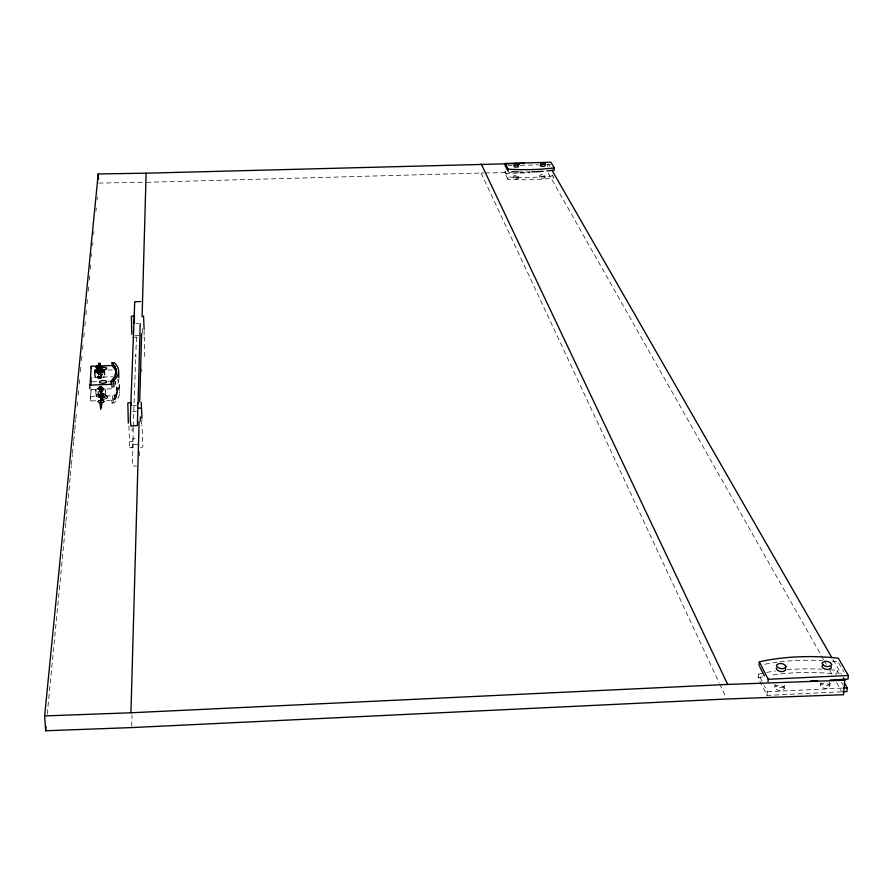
<?xml version="1.0" encoding="UTF-8"?>
<svg xmlns="http://www.w3.org/2000/svg" width="893" height="893" viewBox="0 0 893 893"><rect width="100%" height="100%" fill="white"/><g stroke="black" fill="none" stroke-linecap="round" stroke-linejoin="round"><path stroke-width="0.67" stroke-dasharray="4.46 3.35" d="M100.496 399.863L100.574 398.412C99.335 390.163 100.909 379.704 101.143 395.688L100.608 395.711A3.706 1.406 -3 0 0 100.663 397.084L101.969 397.519A3.483 1.317 -3.1 0 0 105.519 397.352L106.814 396.782A3.706 1.406 -3.1 0 0 106.792 395.409L105.486 394.963A3.483 1.317 -3.1 0 0 101.936 395.253M100.529 406.315L100.34 408.961L101.076 404.529L100.496 404.551L100.641 407.175M100.887 393.177C101.746 392.73 100.038 392.228 100.92 393.623M100.228 403.123C99.849 408.213 104.314 400.22 100.116 401.56L100.195 402.564M101.835 403.067L101.88 404.797L100.239 404.853L100.116 401.571M100.942 390.933L101.322 396.425C98.933 396.514 100.596 399.595 102.282 399.26L106.434 398.579L107.205 397.128M100.351 407.186L100.82 406.315L100.942 409.094L100.295 407.8L101.088 407.108L100.518 407.375M100.708 408.045L100.652 409.094M100.931 392.418L100.909 391.67L101.222 392.418M103.041 389.024L102.974 387.863L102.382 387.964A1.875 0.703 -3 0 1 99.547 388.678A1.875 0.703 -3 0 1 99.636 387.45A1.875 0.703 -3 0 1 102.405 387.964L102.438 389.125A1.875 0.703 -3.1 0 0 99.692 388.622A1.875 0.703 -3.1 0 0 99.625 389.85A1.875 0.703 -3.1 0 0 102.472 389.125L102.416 388.667A2.512 0.938 -3 0 1 98.487 388.678A2.512 0.938 -3 0 1 99.659 387.194L99.67 386.156M98.743 388.835L98.665 388.098M97.516 377.248L97.504 377.46M507.916 179.247L505.025 173.499L505.081 171.222L507.972 176.959L507.916 179.247A74.186 20.941 1 0 0 553.928 177.964L550.646 172.226M100.396 406.817C101.255 401.024 101.188 411.617 100.295 407.8M513.308 177.986C512.415 171.958 523.51 177.852 516.388 178.991C510.037 179.091 516.589 175.419 518.599 178.287M100.641 406.304L100.474 408.871M141.931 419.777L141.529 424.264M144.175 330.6L144.063 335.165L140.011 335.578M131.718 726.188L132.019 715.036M140.034 420.793L140.179 415.212M142.422 332.933L142.534 328.747M139.52 455.999L139.699 449.101M140.447 421.496L140.625 414.586M141.775 371.801L141.842 369.043M539.595 177.249C538.702 171.244 549.798 177.093 542.721 178.243C536.358 178.354 542.821 174.682 544.897 177.551M98.096 388.5L98.13 389.337M102.941 388.555L102.382 388.064M547.71 166.835L547.789 164.256M98.04 376.254L98.107 377.415L98.04 376.221A1.886 0.692 -3 0 0 99.402 376.846A1.886 0.692 -3 0 0 101.545 376.422A1.886 0.703 -3 0 1 99.357 376.857A1.886 0.703 -3 0 1 98.051 376.143M98.13 388.243L98.732 389.292L98.743 388.221M103.186 396.023L101.992 396.034L103.22 395.945L102.974 391.257L102.182 391.101L101.992 401.203L100.396 401.258L100.183 396.414M133.269 427.803L132.454 465.923L136.495 466.068M133.314 426.419L135.792 354.421L135.926 357.434L133.169 357.033M128.927 426.039L129.786 447.784L132.834 447.672L132.89 438.887L136.819 438.441M132.064 431.23L132.175 427.859M102.137 400.097L102.103 398.144L100.496 398.189L100.396 401.258M104.939 397.742L104.581 396.313M100.942 409.094L101.076 406.282M100.139 407.654L100.105 400.812L100.139 407.654L101.757 407.599L101.869 402.977C95.674 404.094 97.906 399.26 101.981 399.863L102.103 398.122M101.032 393.735L100.753 393.869A1.842 1.563 -50.1 0 0 100.34 394.059L100.608 395.711L101.936 395.13M101.579 388.276C102.751 386.412 98.788 386.569 99.715 388.343A2.512 0.938 -3.1 0 0 98.554 389.839A2.512 0.938 -3.1 0 0 102.539 389.694A2.512 0.938 -3.1 0 0 101.579 388.288L101.534 386.089M100.496 404.551L101.065 405.589L101.076 404.529M101.076 394.583L101.143 395.688M101.289 393.59L100.742 393.724M101.322 396.425L101.3 395.275M100.63 408.949L100.753 405.098M101.992 401.169L101.478 393.925L102.271 394.795L100.82 395.32L100.742 396.447L104.291 395.487L106.981 396.302L107.216 397.307M101.757 407.599L101.702 400.756L100.094 400.79M100.005 387.573L100.708 388.455L101.132 387.328L101.523 394.338A2.59 0.982 -3.1 0 1 103.008 395.744A2.59 0.982 -3.1 0 1 98.732 395.9C100.876 398.211 97.125 388.589 99.212 391.357M100.987 374.089L101.032 376.333L99.156 376.399M100.675 394.684L101.244 394.795M841.385 691.818L767.009 695.379L758.157 677.754L758.425 674.148L763.738 684.697M99.927 377.471C100.786 377.94 99.77 376.679 100.541 375.015M100.63 406.025L100.306 408.492L100.496 406.181M767.009 695.379L767.288 691.74L764.33 685.869M784.489 685.467L784.143 689.016C781.241 692.421 772.691 689.909 775.035 684.54C776.274 687.878 782.056 688.76 784.367 686.114L783.797 684.127M111.882 400.198L112.027 403.1C117.53 398.791 117.943 391.726 116.224 385.586C118.691 390.777 115.811 396.637 111.882 400.198L90.506 400.968L90.829 389.739M91.51 381.568L91.845 377.482L90.506 400.968M829.251 681.962L829.999 683.301L829.653 686.84C827.152 689.954 819.015 688.157 820.444 683.346M830.267 669.761A143.393 72.556 7.7 0 1 837.221 670.42L836.908 674.036A143.282 72.713 7.7 0 0 770.212 675.376M47.251 714.132L65.792 522.785M65.926 521.4L70.223 477.029M70.357 475.634L71.295 465.934M71.429 464.55L72.366 454.838M72.5 453.454L73.572 442.359M73.706 440.975L74.655 431.263M74.789 429.879L75.726 420.179M75.86 418.784L76.53 411.852M77.066 406.304L77.602 400.767M78.138 395.219L78.684 389.672M79.22 384.124L79.756 378.576M80.426 371.644L80.962 366.097M81.497 360.549L82.033 355.001M82.569 349.464L83.116 343.917M83.786 336.985L84.188 332.821M84.857 325.889L85.259 321.726M85.929 314.794L86.331 310.63M87.001 303.698L87.414 299.546M88.217 291.218L88.619 287.066M89.289 280.134L89.691 275.97M90.36 269.039L90.762 264.875M91.577 256.559L91.845 253.779M92.649 245.463L92.917 242.695M93.72 234.368L93.988 231.6M96.009 210.804L96.277 208.024M97.08 199.708L97.348 196.94M103.421 400.644L104.213 401.716L101.847 402.799L104.593 401.493L101.981 399.964M104.872 396.503L104.269 397.43L102.483 397.106L102.539 398.378L102.483 397.106M98.308 373.854C100.686 380.954 95.194 375.696 98.13 377.226M101.478 393.925L101.512 394.036A1.842 1.574 -49.7 0 0 101.088 394.103L100.876 394.896M98.141 388.667L98.721 388.924M102.416 388.756L102.985 388.756L102.405 388.567A2.512 0.938 -3 0 0 101.523 387.127M829.999 683.301L829.898 683.949C827.644 686.561 822.743 685.578 820.734 683.056M820.276 685.266L820.388 684.618C822.699 681.951 828.414 682.933 829.753 686.192M100.384 388.131C101.746 389.527 98.554 398.133 100.518 393.925A2.913 1.105 -3.1 0 1 101.534 393.846A3.025 1.139 -3.1 0 1 103.365 395.543A3.025 1.139 -3.1 0 1 98.33 395.733A3.025 1.139 -3.1 0 1 100.418 393.891M102.528 398.077C102.472 396.146 102.025 398.122 104.235 397.296C105.541 399.249 104.28 395.097 104.637 397.541M774.811 687.431L774.945 686.784C777.267 684.15 783.016 685.031 784.266 688.369M102.974 391.301L101.769 391.413M98.252 396.124L98.007 391.514M101.612 377.505L100.764 372.604M100.853 395.476L100.663 387.696M100.474 388.243L100.742 396.447M104.157 401.783L103.298 402.363C105.932 399.316 102.349 403.424 103.32 402.341M100.083 376.656L99.815 377.426M99.603 394.862L100.451 394.282A2.59 0.982 -3.1 0 0 98.732 395.9L99.48 396.079M101.847 402.799L101.009 402.788L102.907 402.531C97.672 403.368 95.462 401.303 102.07 400.187M98.107 401.314L97.996 401.995M98.029 401.426L99.558 400.622M544.942 175.72L542.073 176.412L539.651 175.43M518.643 176.457L515.741 177.149L513.352 176.167M136.618 337.342L135.959 349.33L138.962 348.951M144.733 356.642L144.465 337.197L141.429 337.029M112.027 403.1L112.864 403.067A1.976 0.759 -3 0 0 114.739 402.497L115.8 401.404A68.582 25.808 -3.6 0 0 116.682 385.329L115.699 384.269L115.554 381.423M90.26 396.537L112.496 395.744A1.976 0.748 -3 0 0 114.371 395.175L115.443 394.092A68.672 25.64 -3.6 0 0 117.441 379.614M102.617 402.643L103.298 402.363M97.527 377.214L98.498 377.371M101.847 402.743L102.65 402.553M767.288 691.74L841.708 688.179M132.856 405.668L136.517 405.534M100.329 408.871L100.909 408.849M132.655 411.439L136.328 411.305M129.987 441.667L133.012 441.555M137.857 444.334L132.979 444.513L132.834 447.672M129.764 447.627L132.811 447.516M140.547 447.382L142.869 447.002L141.976 425.258M108.153 370.048L112.317 369.903M94.625 377.382L101.568 377.136M102.952 377.092L112.663 376.757M92.079 381.836L98.621 381.601M107.774 381.278L111.703 381.144M99.692 386.624L101.556 386.557M91.276 389.504L112.15 388.768A1.987 0.748 -2.9 0 0 113.59 388.477M100.73 394.751L100.529 390.71L101.11 390.688L101.311 394.661M101.322 393.701L100.619 393.266M101.78 397.206L100.172 397.262L100.373 394.539L102.248 394.673M100.541 398.948L102.137 398.892M100.094 402.084L101.813 402.509M100.619 402.843L101.009 402.821M99.916 403.29L101.523 403.234M100.273 404.362L101.891 404.406M136.049 323.712L138.817 323.623M134.955 335.746L138.739 335.612M132.644 337.32L138.917 337.108M146.519 182.317L483.861 172.963M505.025 173.499L529.917 172.796M507.961 165.685L512.113 165.573M520.418 165.35L538.423 164.848M546.728 164.613L550.881 164.502M485.245 172.941L511.555 172.528M519.871 172.405L529.56 172.249M98.688 183.065L143.784 182.362M101.199 400.399L103.834 400.823M99.849 402.799L99.436 402.754M115.007 383.934L115.018 381.557M101.4 395.286L101.11 387.595M100.529 390.71L100.876 394.739M838.65 662.93L844.008 672.195M548.514 164.178L549.909 166.6M832.99 659.67L841.306 674.17M837.221 670.431L839.219 673.925M841.563 682.207L842.903 684.54M548.246 173.186L820.823 654.692M821.504 655.909L823.569 659.547M824.25 660.753L826.315 664.392M829.742 670.464L831.807 674.092M836.607 682.587L841.418 691.082M481.093 173.008L719.066 682.609M719.658 683.871L726.132 697.746M100.507 398.2L100.384 400.332M101.713 400.756L101.824 402.107M103.8 389.08A3.215 1.206 -3.1 0 1 98.911 390.308A3.215 1.206 -3.1 0 1 99.056 388.198A3.215 1.206 -3.1 0 1 103.8 389.08L103.789 389.582A3.215 1.206 -3.1 0 1 98.933 390.799A3.215 1.206 -3.1 0 1 99.078 388.701A3.215 1.206 -3.1 0 1 103.822 389.571M102.003 372.56L102.126 374.904M99.659 387.182L99.715 388.343M95.774 390.375L96.042 395.521M112.496 395.744L112.864 403.067M107.283 396.068L107.361 397.541M105.374 390.04L105.642 395.175M100.965 390.699L101.166 394.661M119.204 384.291L119.617 393.166M117.095 388.756L117.284 393.255M116.793 387.16L116.938 390.018M116.927 392.016L117.061 394.896M116.436 393.657L116.581 396.537M115.454 382.215L115.543 384.113L115.253 381.624M115.688 395.309L115.833 398.189M114.684 396.95L114.829 399.841M114.371 395.175L114.739 402.497M113.411 398.591L113.556 401.482M100.105 388.087A2.913 1.094 -3.1 0 1 101.222 388.042L101.199 388.488A1.898 0.714 -3.1 0 1 102.427 389.08M118.914 379A68.761 25.473 -3.5 0 1 116.403 385.508M100.518 375.473A1.886 0.692 -3 0 1 101.59 375.774M101.612 377.594A1.886 0.703 -3 0 1 98.743 377.906A1.886 0.703 -3 0 1 98.799 376.824A1.886 0.703 -3 0 1 101.635 376.924M101.69 377.069A3.226 1.194 -3 0 1 97.002 376.813M101.668 376.567A3.226 1.194 -3 0 1 97.237 376.455M101.389 374.535A3.226 1.194 -3 0 1 102.773 375.004M101.891 377.717A4.878 1.808 -3 0 1 96.902 377.75M101.434 374.39A4.878 1.808 -3 0 1 102.762 374.591M101.679 376.734A2.512 0.926 -3 0 1 98.81 377.047A2.512 0.926 -3 0 1 97.404 376.165M100.898 375.261A2.512 0.926 -3 0 1 101.478 375.361M101.489 377.996A2.512 0.926 -3 0 1 97.761 377.873A2.512 0.926 -3 0 1 99.101 376.489L99.134 375.931L100.965 376.422A2.512 0.926 -3 0 1 101.534 376.533M530.409 171.903A74.286 20.729 1 0 1 519.916 171.936M552.812 175.821A74.219 20.885 1 0 1 507.961 176.959M765.011 664.191A143.639 72.154 7.6 0 1 777.401 662.193M779.935 661.88A143.639 72.154 7.6 0 1 822.699 660.563M832.176 661.2A143.639 72.154 7.6 0 1 836.819 661.635M758.414 674.137A143.393 72.556 7.7 0 1 763.169 673.11M766.797 672.407A143.393 72.556 7.7 0 1 775.481 671.023M786.99 669.75A143.393 72.556 7.7 0 1 821.951 669.214M758.146 677.742A143.282 72.713 7.7 0 1 762.901 676.715M106.892 398.256L105.597 398.825A3.483 1.328 -3.1 0 1 102.048 398.992L100.742 398.557A3.706 1.406 -3.1 0 1 100.73 397.173L102.014 396.604A3.483 1.328 -3.1 0 1 105.564 396.436L106.87 396.872A3.706 1.406 -3.1 0 1 106.892 398.256M98.04 391.893A4.867 1.831 -3.1 0 0 105.441 390.029A4.867 1.831 -3.1 0 0 98.252 388.701A4.867 1.831 -3.1 0 0 98.04 391.893M98.308 397.039A4.867 1.842 -3.1 0 0 105.698 395.175A4.867 1.842 -3.1 0 0 98.52 393.846A4.867 1.842 -3.1 0 0 98.308 397.039M98.453 397.117A4.599 1.741 -3.1 0 0 105.441 395.353A4.599 1.741 -3.1 0 0 98.654 394.092A4.599 1.741 -3.1 0 0 98.453 397.117"/><path stroke-width="1.34" d="M98.71 363.116L98.654 368.496M98.665 371.533L98.531 374.267L98.877 373.229M99.815 370.461L100.027 368.407L99.938 372.883L98.308 372.939L98.263 366.119L98.308 372.939M98.621 364.121L100.295 363.618L100.34 369.758L100.329 363.105L100.206 366.063M98.81 372.348L99.246 369.769L98.665 369.791L98.531 374.267M98.799 371.242L98.464 373.631L99.168 371.577M98.598 372.839L98.61 372.772A4.889 1.797 -3 0 1 94.68 371.153L95.015 376.333M546.929 170.976A74.286 20.729 1 0 0 554.162 170.183L554.218 167.884L550.948 162.236L505.248 163.486L505.192 165.763L507.514 170.317M508.095 171.456L508.139 169.168L505.248 163.486M99.994 367.838C99.703 364.444 100.116 372.56 100.217 369.267A3.036 1.116 -3 0 1 102.606 370.316A3.036 1.116 -3 0 1 99.514 371.432M843.394 677.798L844.778 680.209L843.472 694.721L726.723 699.007L131.673 727.583L45.643 730.764L44.65 715.918L130.936 712.781L139.141 421.373M139.699 401.861L141.619 333.536M142.087 316.803L146.128 173.197L524.247 163.33M137.902 402.475L137.41 425.548L130.891 426.095L130.266 419.677L134.731 301.745L140.714 301.555M138.069 403.792L140.212 323.579M131.07 405.288L131.171 402.542L127.833 402.966L128.302 423.115M99.156 371.946L99.246 369.769M98.565 364.154L98.587 366.119M100.061 370.137L99.659 369.479M98.665 369.791L98.61 373.631M99.112 371.521L99.09 374.089L98.487 374.022M759.061 665.464L759.318 661.836A143.751 71.998 7.5 0 1 838.304 658.141L848.35 675.488L848.015 679.149L830.066 679.997M99.971 370.606L99.971 367.894L99.391 367.916M100.217 366.074L100.306 363.674M99.737 370.115L100.898 369.702L100.217 369.077A2.601 0.96 -3 0 1 102.159 370.059A2.601 0.96 -3 0 1 99.503 371.008M768.036 681.727L768.214 679.283L759.318 661.836M98.632 370.327L98.755 373.386M98.822 374.256L98.922 370.316M99.09 374.089L98.755 371.622M99.938 372.883L99.882 366.063M99.056 373.609L99.179 371.198M98.654 371.254L98.877 373.352M98.9 373.62L99.09 371.231M89.825 388.444L91.242 366.253L112.228 365.527L115.454 369.959L116.369 374.68L115.878 368.619L112.083 362.658L114.315 362.748L115.621 364.009A68.85 25.294 -3.5 0 1 114.728 379.771L113.657 380.842A1.987 0.737 -2.9 0 1 111.77 381.411M844.555 683.245L847.223 687.911L846.899 691.55L842.769 691.751M45.643 730.764L46.045 726.612M44.65 715.918L98.219 173.934L146.128 173.197M776.385 667.908L776.251 668.556C777.535 671.871 783.284 672.73 785.617 670.118L785.55 668.801M102.36 367.19L101.612 366.052M89.635 385.106L111.078 384.358L110.933 381.434L114.762 376.634L116.179 370.193M96.21 366.722L97.158 366.152L96.076 367.09L96.946 367.916L96.087 366.99L97.817 365.951M823.123 664.76L821.884 666.412C823.246 669.661 828.961 670.61 831.294 667.964L831.171 666.658M101.489 367.76L102.014 367.436M514.067 165.73C512.247 167.627 520.452 167.672 518.275 165.785M100.217 368.028L101.556 367.514M540.857 164.848C538.033 166.243 544.92 167.326 545.199 165.473M99.592 368.139L101.69 367.637L99.19 368.195M843.092 688.112L847.223 687.911M768.214 679.283L848.35 675.488M130.936 712.781L727.695 684.44L844.778 680.209M810.744 680.924L817.642 680.589M137.723 408.224L140.793 408.112M98.554 365.36L100.172 365.304M98.074 368.508L99.703 368.452M99.424 368.753L99.692 369.043A4.621 1.697 -3 0 1 104.168 370.662A4.621 1.697 -3 0 1 99.424 372.526M99.302 369.01L99.882 368.988M99.469 369.557L100.049 369.501M98.587 370.774L99.179 370.751M99.268 372.582L99.09 372.37M110.933 381.434L111.77 381.411L112.083 387.54M98.018 368.117L96.757 367.816L98.364 368.128M105.05 367.414L106.278 367.86A3.661 1.351 -2.9 0 1 106.133 369.189L104.794 369.713A3.449 1.261 -2.9 0 1 101.289 369.814M98.755 370.048L98.397 368.463M551.986 170.228L831.595 657.248M759.653 666.636L764.386 675.956M481.249 163.977L727.695 684.44M100.228 369.155L100.239 369.177A2.925 1.072 -3 0 0 99.57 369.189M99.893 366.052L100.005 367.436M98.375 367.894C98.252 364.489 98.051 372.403 98.621 369.322A3.036 1.116 -3 0 0 96.567 370.439A3.036 1.116 -3 0 0 98.643 371.421L98.81 371.41M91.242 366.253L91.365 368.441M98.219 173.934L98.487 179.147M104.381 370.818L104.581 374.703M118.568 371.7L118.858 377.784M115.878 368.619L116.023 371.499M115.309 367.079L115.454 369.959M115.51 375.015L115.61 376.946M114.483 365.561L114.628 368.441M113.411 364.098L113.556 366.967M113.746 378.241L113.846 380.184M113.657 380.842L113.969 386.982M112.083 362.658L112.228 365.527M134.374 323.489L134.419 315.519L131.405 316.39L131.829 334.239M143.539 315.988L144.119 329.271M141.25 402.486L141.965 418.382M101.545 367.626A3.449 1.261 -2.9 0 1 105.05 367.525M100.061 369.356A3.661 1.351 -2.9 0 1 99.748 369.055M98.777 370.997A2.601 0.96 -3 0 1 96.98 370.171A2.601 0.96 -3 0 1 98.732 369.177M104.101 376.857A4.878 1.808 -3 0 1 103.153 377.348M95.841 377.382A4.878 1.808 -3 0 1 95.451 377.159M99.703 369.177A4.889 1.797 -3 0 1 104.448 370.818A4.889 1.797 -3 0 1 99.424 372.794M94.68 371.153A4.889 1.797 -3 0 1 98.956 369.222A4.621 1.697 -3 0 0 94.948 370.975A4.621 1.697 -3 0 0 98.721 372.526M543.212 171.277A74.286 20.729 1 0 1 531.715 171.869M518.599 171.903A74.286 20.729 1 0 1 512.024 171.679M554.229 167.895A74.32 20.673 1 0 1 508.139 169.168M831.651 664.414L831.539 665.051C829.206 667.685 823.502 666.747 822.129 663.499L822.23 662.863C824.585 660.24 830.256 661.177 831.651 664.414M785.974 666.546L785.84 667.194C783.507 669.795 777.758 668.946 776.475 665.631L776.609 664.995C778.953 662.405 784.668 663.253 785.974 666.546M545.288 163.854C538.356 166.879 539.394 160.115 545.288 163.854M518.922 164.591C511.935 167.605 513.095 160.829 518.922 164.591M106.077 382.438L104.782 382.997A3.494 1.306 -3 0 1 101.222 383.164L99.904 382.729A3.717 1.384 -3 0 1 99.893 381.367L101.188 380.809A3.494 1.306 -3 0 1 104.749 380.641L106.055 381.077A3.717 1.384 -3 0 1 106.077 382.438"/></g></svg>
